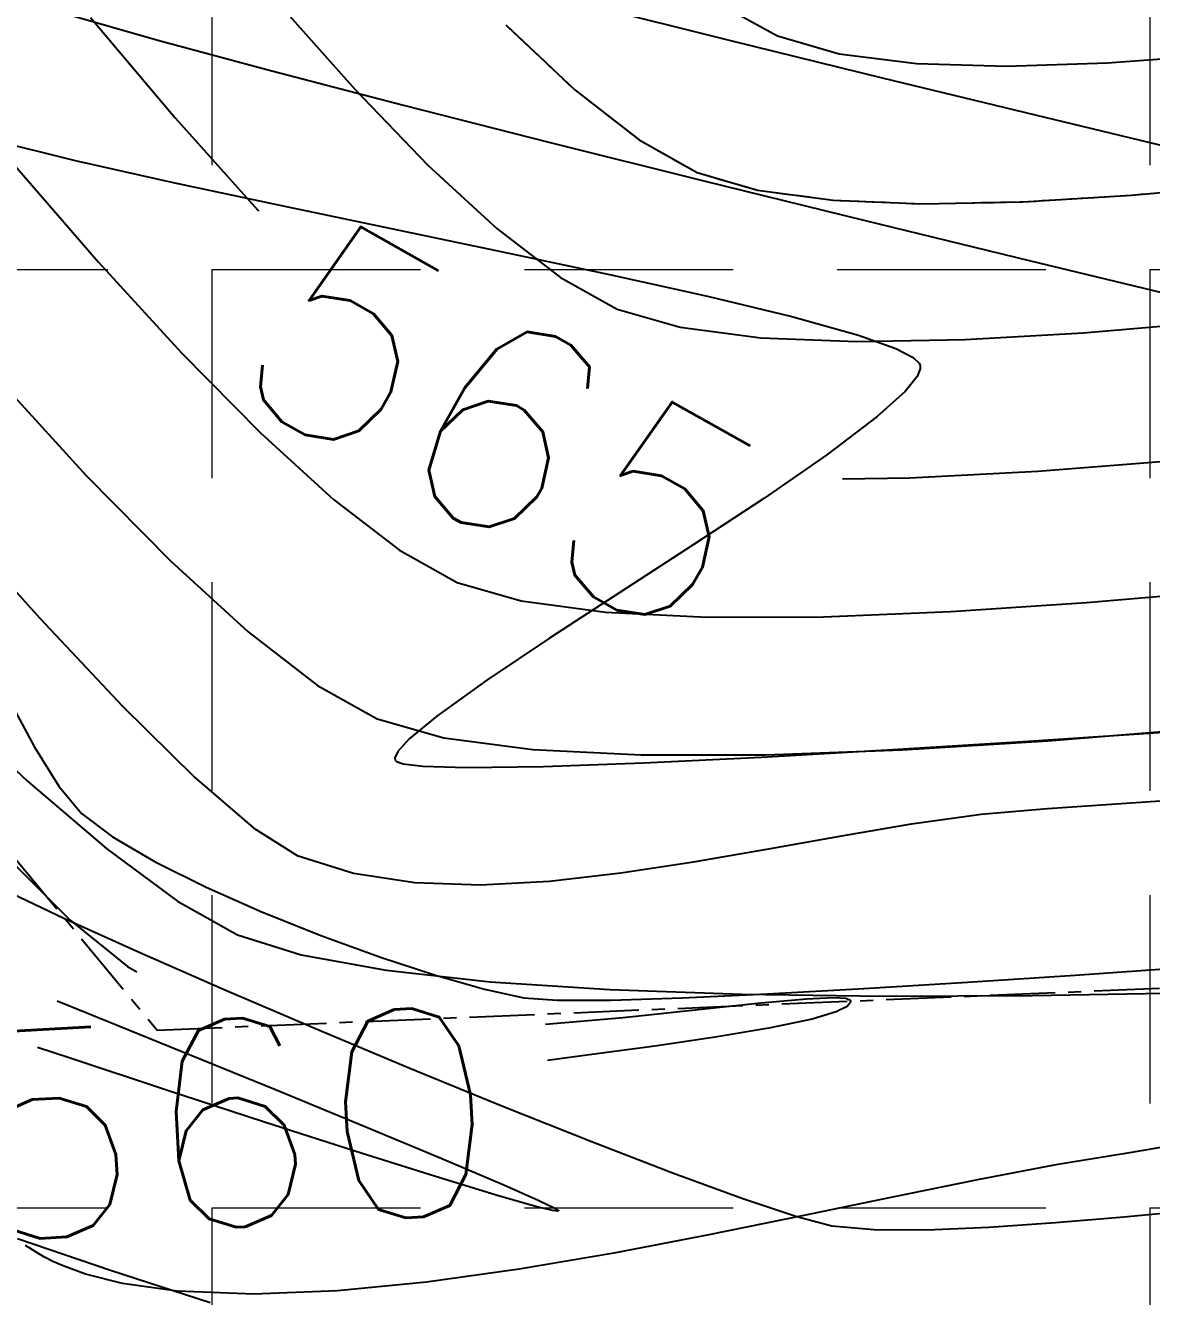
# Model space of a CAD drawing. Header units: inches. Extents: x 2547543 to 2548696, y 7125653 to 7126375.
# Drawn here: x 2547882 to 2547903.62, y 7125832.67 to 7125857.06 of the extents above; entities that cross this region are included whole.
import ezdxf

# ---------------------------------------------------------------- set-up
doc = ezdxf.new("R2010")
doc.units = ezdxf.units.IN
doc.header["$MEASUREMENT"] = 0
for name, pattern in [('CENTER', [2, 1.25, -0.25, 0.25, -0.25]), ('DASHED2', [0.375, 0.25, -0.125]), ('HIDDEN', [0.375, 0.25, -0.125])]:
    doc.linetypes.add(name, pattern=pattern)
for name, color, linetype in [('CONT-MJR', 6, 'Continuous'), ('CONT-MNR', 14, 'Continuous'), ('GRID', 254, 'HIDDEN'), ('V-100YR-LINE', 2, 'DASHED2'), ('V-CREEK-CNTR-E', 2, 'CENTER'), ('V-TOPO-MAJR-E', 6, 'Continuous'), ('V-TOPO-MINR-E', 14, 'Continuous')]:
    doc.layers.add(name, color=color, linetype=linetype)
doc.styles.add('L80', font='simplex', dxfattribs={"height": 3.2})

msp = doc.modelspace()

# ---------------------------------------------------------------- linework, layer by layer
at = {"layer": 'CONT-MJR', "color": 35}
for points, elevation in [([(2547883.252059963, 7125857.210631208), (2547884.87937397, 7125855.288555545)], 565), ([(2547886.465744151, 7125853.516376728), (2547886.480335233, 7125853.501283431)], 565), ([(2547901.432725379, 7125848.511056056), (2547904.035811316, 7125848.71641409)], 565), ([(2547897.686070208, 7125848.363275857), (2547898.975182134, 7125848.38257358)], 565), ([(2547881.760392543, 7125840.99373031), (2547882.85838822, 7125839.903225918)], 560), ([(2547896.052640493, 7125838.300354252), (2547896.991940298, 7125838.389062216)], 560), ([(2547896.991940298, 7125838.389062216), (2547897.514887723, 7125838.413792092)], 560), ([(2547897.514887723, 7125838.413792092), (2547897.751171916, 7125838.396496168)], 560), ([(2547897.751171916, 7125838.396496168), (2547897.826358651, 7125838.364728712)], 560), ([(2547897.832111289, 7125838.307796475), (2547897.771349082, 7125838.238753511)], 560), ([(2547897.826358651, 7125838.364728712), (2547897.83763412, 7125838.342140214)], 560), ([(2547897.83763412, 7125838.342140214), (2547897.832111289, 7125838.307796475)], 560), ([(2547897.771349082, 7125838.238753511), (2547897.565141169, 7125838.134512137)], 560), ([(2547897.101244946, 7125837.99485304), (2547896.273061804, 7125837.82047216)], 560), ([(2547895.240739149, 7125837.647952951), (2547894.081166619, 7125837.479060316)], 560), ([(2547892.871233856, 7125837.315559157), (2547892.023805441, 7125837.203601548)], 560)]:
    msp.add_lwpolyline(points, dxfattribs=dict(at, elevation=elevation))
at = {"layer": 'CONT-MJR', "color": 35, "extrusion": (0.7450874202865435, 0.6669668178633356, 0), "elevation": 6651105.998322356}
msp.add_lwpolyline([(3610030.46400691, 565), (3610028.085522495, 565)], dxfattribs=at)
at = {"layer": 'CONT-MJR', "color": 35, "extrusion": (0.05220955743711509, -0.9986361510140821, 0), "elevation": -6983105.123594465}
msp.add_lwpolyline([(2916461.41616676, 565), (2916463.8770663, 565)], dxfattribs=at)
at = {"layer": 'CONT-MJR', "color": 35, "extrusion": (-0.6311785016537491, -0.7756376080684383, 0), "elevation": -7135238.302963531}
msp.add_lwpolyline([(-2521443.187223818, 560), (-2521441.765769961, 560)], dxfattribs=at)
at = {"layer": 'CONT-MJR', "color": 35, "extrusion": (-0.5002992235646173, -0.8658525780412282, 0), "elevation": -7444630.44146364}
msp.add_lwpolyline([(-1358959.825852083, 560), (-1358959.620123731, 560)], dxfattribs=at)
at = {"layer": 'CONT-MJR', "color": 35, "extrusion": (0.1068439466304916, -0.9942758023146399, 0), "elevation": -6812821.323380754}
msp.add_lwpolyline([(3294662.878377406, 560.0000000000009), (3294664.079013992, 560.0000000000009)], dxfattribs=at)
at = {"layer": 'CONT-MJR', "color": 35, "extrusion": (0.08513251962348146, -0.9963696372845561, 0), "elevation": -6883060.062405513}
msp.add_lwpolyline([(3145282.747483027, 560.0000000000009), (3145284.246517323, 560.0000000000009)], dxfattribs=at)
at = {"layer": 'CONT-MJR', "color": 35, "extrusion": (0.1019027094801731, -0.9947943696064024, 0), "elevation": -6829106.302714971}
msp.add_lwpolyline([(3260772.28893562, 560.0000000000009), (3260773.677011063, 560.0000000000009)], dxfattribs=at)
at = {"layer": 'CONT-MJR', "color": 35, "extrusion": (0.2882761018821733, -0.957547329944384, 0), "elevation": -6088829.301243989}
msp.add_lwpolyline([(4493941.350533222, 560), (4493940.866070252, 560)], dxfattribs=at)
at = {"layer": 'CONT-MJR', "color": 35, "extrusion": (0.1648316465300969, -0.9863217164303832, 0), "elevation": -6608394.652215967}
msp.add_lwpolyline([(3687609.006187759, 560.0000000000009), (3687607.959548879, 560.0000000000009)], dxfattribs=at)
at = {"layer": 'CONT-MJR', "color": 35, "extrusion": (0.1339152665269221, -0.9909927857411595, 0), "elevation": -6720451.619150952}
msp.add_lwpolyline([(3479203.078504611, 560.0000000000009), (3479201.857574672, 560.0000000000009)], dxfattribs=at)
at = {"layer": 'CONT-MNR', "color": 35}
for points, elevation in [([(2547886.861748477, 7125857.479243327), (2547888.324563259, 7125855.83692737)], 566), ([(2547891.221162318, 7125857.070605692), (2547892.546679438, 7125855.824390926)], 567), ([(2547897.618645959, 7125856.515255145), (2547899.101354776, 7125856.32937037)], 568), ([(2547899.101354776, 7125856.32937037), (2547900.834400422, 7125856.278547951)], 568), ([(2547900.834400422, 7125856.278547951), (2547902.769939126, 7125856.341830783)], 568), ([(2547881.764809633, 7125854.417085944), (2547883.408307608, 7125852.518333512)], 564), ([(2547894.898019619, 7125854.236665749), (2547896.05145399, 7125853.90043815)], 567), ([(2547896.05145399, 7125853.90043815), (2547897.507091989, 7125853.706663601)], 567), ([(2547897.507091989, 7125853.706663601), (2547899.219233747, 7125853.637695211)], 567), ([(2547899.219233747, 7125853.637695211), (2547901.142179395, 7125853.675886087)], 567), ([(2547891.053480649, 7125853.161186192), (2547892.272125164, 7125852.223422809)], 566), ([(2547894.568707756, 7125851.269076874), (2547896.118933788, 7125851.067966637)], 566), ([(2547902.302136135, 7125851.161657697), (2547904.69800687, 7125851.365599209)], 566), ([(2547896.118933788, 7125851.067966637), (2547897.959788155, 7125850.994952581)], 566), ([(2547897.959788155, 7125850.994952581), (2547900.038459417, 7125851.032145878)], 566), ([(2547885.000402308, 7125850.777279404), (2547886.512842576, 7125849.243180552)], 564), ([(2547887.917377259, 7125847.965293889), (2547889.185755203, 7125846.99287635)], 564), ([(2547880.518490886, 7125847.640281905), (2547882.277739896, 7125845.68671212)], 562), ([(2547890.289725253, 7125846.375184868), (2547891.517259847, 7125846.023605072)], 564), ([(2547902.366062729, 7125845.987116658), (2547905.071014131, 7125846.219455793)], 564), ([(2547899.761977762, 7125845.814724024), (2547902.366062729, 7125845.987116658)], 564), ([(2547882.277739896, 7125845.68671212), (2547883.872395223, 7125843.997134778)], 562), ([(2547895.088998656, 7125845.709575577), (2547897.316907112, 7125845.717227221)], 564), ([(2547887.609575851, 7125844.399870615), (2547888.753627131, 7125843.754691241)], 563), ([(2547883.872395223, 7125843.997134778), (2547885.257329858, 7125842.633733898)], 562), ([(2547890.031083338, 7125843.393169473), (2547891.742692601, 7125843.168466504)], 563), ([(2547901.626067287, 7125843.338691113), (2547904.529997135, 7125843.573718509)], 563), ([(2547891.742692601, 7125843.168466504), (2547893.823225273, 7125843.065624759)], 563), ([(2547893.823225273, 7125843.065624759), (2547896.20745171, 7125843.069686661)], 563), ([(2547902.750147556, 7125842.111507835), (2547904.15957869, 7125842.212708453)], 562), ([(2547900.343050397, 7125841.926867339), (2547901.619392903, 7125842.040246945)], 562), ([(2547883.564892764, 7125841.260719126), (2547884.920048301, 7125840.26253073)], 561), ([(2547888.29984025, 7125840.793925124), (2547889.479514706, 7125840.61650658)], 562), ([(2547892.061655407, 7125840.645796903), (2547893.429472723, 7125840.800288552)], 562), ([(2547889.479514706, 7125840.61650658), (2547890.739227913, 7125840.575833376)], 562), ([(2547890.739227913, 7125840.575833376), (2547892.061655407, 7125840.645796903)], 562), ([(2547890.92198059, 7125838.71395057), (2547893.21759274, 7125838.563010595)], 561), ([(2547901.321985069, 7125838.452496286), (2547904.233213841, 7125838.504234305)], 561), ([(2547895.755348329, 7125838.474226706), (2547898.476421169, 7125838.439941178)], 561), ([(2547898.476421169, 7125838.439941178), (2547901.321985069, 7125838.452496286)], 561), ([(2547904.355858521, 7125835.632189142), (2547903.115867756, 7125835.418607617)], 561), ([(2547891.480364549, 7125833.201351522), (2547889.69977973, 7125832.952495603)], 561), ([(2547883.865082576, 7125832.927334032), (2547883.15821654, 7125833.107305993)], 561), ([(2547884.91728429, 7125832.777361863), (2547883.865082576, 7125832.927334032)], 561), ([(2547886.38474805, 7125832.719155702), (2547884.91728429, 7125832.777361863)], 561)]:
    msp.add_lwpolyline(points, dxfattribs=dict(at, elevation=elevation))
at = {"layer": 'CONT-MNR', "color": 35, "extrusion": (0.485062140634742, 0.8744796851401649, 0), "elevation": 7467305.159251397}
msp.add_lwpolyline([(1228400.934378115, 568.0000000000009), (1228399.709513451, 568.0000000000009)], dxfattribs=at)
at = {"layer": 'CONT-MNR', "color": 35, "extrusion": (0.2773204410760406, 0.9607774835836809, 0), "elevation": 7552946.582524709}
msp.add_lwpolyline([(-471815.7577313096, 568.0000000000005), (-471816.9906163826, 568.0000000000005)], dxfattribs=at)
at = {"layer": 'CONT-MNR', "color": 35, "extrusion": (0.07463190879609899, -0.9972111502532705, 0), "elevation": -6915828.552029211}
msp.add_lwpolyline([(3072613.312542108, 568), (3072615.408575622, 568)], dxfattribs=at)
at = {"layer": 'CONT-MNR', "color": 35, "extrusion": (0.7193914956290829, 0.6946048344321765, 0), "elevation": 6782583.106299935}
msp.add_lwpolyline([(3356504.540329474, 566), (3356502.517375314, 566)], dxfattribs=at)
at = {"layer": 'CONT-MNR', "color": 35, "extrusion": (-0.6149732140180295, -0.7885479985646625, 0), "elevation": -7185965.016787847}
msp.add_lwpolyline([(-2373074.890712892, 567), (-2373073.326773647, 567)], dxfattribs=at)
at = {"layer": 'CONT-MNR', "color": 35, "extrusion": (-0.48848988188252, -0.872569559002835, 0), "elevation": -7462424.366588598}
msp.add_lwpolyline([(-1257693.448217044, 567.0000000000009), (-1257692.166830355, 567.0000000000009)], dxfattribs=at)
at = {"layer": 'CONT-MNR', "color": 35, "extrusion": (-0.677833001329676, -0.7352159018331985, 0), "elevation": -6966085.198074274}
msp.add_lwpolyline([(-2956890.217133976, 566), (-2956888.416623883, 566)], dxfattribs=at)
at = {"layer": 'CONT-MNR', "color": 35, "extrusion": (0.0900395393673123, -0.9959381915312427, 0), "elevation": -6867497.917060482}
msp.add_lwpolyline([(3179162.729384941, 567.0000000000009), (3179164.945841588, 567.0000000000009)], dxfattribs=at)
at = {"layer": 'CONT-MNR', "color": 35, "extrusion": (0.06104504466361042, -0.9981350121712081, 0), "elevation": -6957027.306488003}
msp.add_lwpolyline([(2978147.393471085, 567), (2978149.485422217, 567)], dxfattribs=at)
at = {"layer": 'CONT-MNR', "color": 35, "extrusion": (0.7379710143924763, 0.6748324102446027, 0), "elevation": 6689020.333377103}
msp.add_lwpolyline([(3539278.309915307, 564.0000000000009), (3539275.950670738, 564.0000000000009)], dxfattribs=at)
at = {"layer": 'CONT-MNR', "color": 35, "extrusion": (-0.4867501404936037, -0.8735412415733198, 0), "elevation": -7464912.719936252}
msp.add_lwpolyline([(-1242820.592100428, 566), (-1242819.34453903, 566)], dxfattribs=at)
at = {"layer": 'CONT-MNR', "color": 35, "extrusion": (-0.2764134912128891, -0.9610388035222627, 0), "elevation": -7552492.010690108}
msp.add_lwpolyline([(478942.8649522059, 566), (478944.1206624382, 566)], dxfattribs=at)
at = {"layer": 'CONT-MNR', "color": 35, "extrusion": (0.0571196269654479, -0.9983673413204821, 0), "elevation": -6968681.849867246}
msp.add_lwpolyline([(2950766.140114608, 566.0000000000005), (2950768.407493181, 566.0000000000005)], dxfattribs=at)
at = {"layer": 'CONT-MNR', "color": 35, "extrusion": (0.7369662727066163, 0.675929517696126, 0), "elevation": 6694275.2553077}
msp.add_lwpolyline([(3529323.034506336, 563.0000000000009), (3529320.511111795, 563.0000000000009)], dxfattribs=at)
at = {"layer": 'CONT-MNR', "color": 35, "extrusion": (0.6729717286856903, 0.7396682042576885, 0), "elevation": 6985419.704556992}
msp.add_lwpolyline([(2910904.441930183, 564), (2910902.543058939, 564)], dxfattribs=at)
at = {"layer": 'CONT-MNR', "color": 35, "extrusion": (0.7120851011804706, 0.7020931623914302, 0), "elevation": 6817319.10345818}
msp.add_lwpolyline([(3285359.144082048, 563.0000000000009), (3285356.845239072, 563.0000000000009)], dxfattribs=at)
at = {"layer": 'CONT-MNR', "color": 35, "extrusion": (-0.4882833422885175, -0.8726851537888991, 0), "elevation": -7462712.726255782}
msp.add_lwpolyline([(-1255927.320410393, 564), (-1255926.055383661, 564)], dxfattribs=at)
at = {"layer": 'CONT-MNR', "color": 35, "extrusion": (-0.6742759319958134, -0.7384794970283044, 0), "elevation": -6980269.142371763}
msp.add_lwpolyline([(-2923226.309916436, 563.0000000000009), (-2923224.292447609, 563.0000000000009)], dxfattribs=at)
at = {"layer": 'CONT-MNR', "color": 35, "extrusion": (-0.1327659077159584, -0.9911474228127508, 0), "elevation": -7401037.051707453}
msp.add_lwpolyline([(1579266.695370487, 564.0000000000009), (1579268.328972503, 564.0000000000009)], dxfattribs=at)
at = {"layer": 'CONT-MNR', "color": 35, "extrusion": (-0.04968909347699428, -0.9987647340537383, 0), "elevation": -7243645.992279055}
msp.add_lwpolyline([(2190668.992381487, 564.0000000000009), (2190670.94739483, 564.0000000000009)], dxfattribs=at)
at = {"layer": 'CONT-MNR', "color": 35, "extrusion": (0.0398431779912481, -0.9992059453223634, 0), "elevation": -7018671.07980239}
msp.add_lwpolyline([(2829790.486374142, 564.0000000000009), (2829792.933387855, 564.0000000000009)], dxfattribs=at)
at = {"layer": 'CONT-MNR', "color": 35, "extrusion": (-0.6112713511367039, -0.7914210859457237, 0), "elevation": -7196994.214875758}
msp.add_lwpolyline([(-2339374.240036879, 563.0000000000009), (-2339372.555460652, 563.0000000000009)], dxfattribs=at)
at = {"layer": 'CONT-MNR', "color": 35, "extrusion": (0.6851447365568927, 0.7284069535420337, 0), "elevation": 6936181.243749153}
msp.add_lwpolyline([(3026340.792126639, 561.0000000000009), (3026338.525924092, 561.0000000000009)], dxfattribs=at)
at = {"layer": 'CONT-MNR', "color": 35, "extrusion": (-0.2723068160521447, -0.9622104748606428, 0), "elevation": -7550368.97713948}
msp.add_lwpolyline([(511189.4229946213, 563.0000000000009), (511190.7506212068, 563.0000000000009)], dxfattribs=at)
at = {"layer": 'CONT-MNR', "color": 35, "extrusion": (0.03658217072723827, -0.9993306483766438, 0), "elevation": -7027865.801003902}
msp.add_lwpolyline([(2806869.576739893, 563), (2806872.201187125, 563)], dxfattribs=at)
at = {"layer": 'CONT-MNR', "color": 35, "extrusion": (0.06175640160776022, -0.9980912517703285, 0), "elevation": -6954892.661756997}
msp.add_lwpolyline([(2983101.9650954, 563.0000000000009), (2983104.766367346, 563.0000000000009)], dxfattribs=at)
at = {"layer": 'CONT-MNR', "color": 35, "extrusion": (-0.6500661051293859, -0.7598776605230018, 0), "elevation": -7071060.331806542}
msp.add_lwpolyline([(-2696190.071857297, 561), (-2696188.071550236, 561)], dxfattribs=at)
at = {"layer": 'CONT-MNR', "color": 35, "extrusion": (0.6532576207483233, 0.7571357083999142, 0), "elevation": 7059655.371581458}
msp.add_lwpolyline([(2725916.095509832, 562), (2725914.602928095, 562)], dxfattribs=at)
at = {"layer": 'CONT-MNR', "color": 35, "extrusion": (0.1376414792084772, -0.9904821165479477, 0), "elevation": -6707322.22181643}
msp.add_lwpolyline([(3504459.800230632, 562.0000000000005), (3504461.147957607, 562.0000000000005)], dxfattribs=at)
at = {"layer": 'CONT-MNR', "color": 35, "extrusion": (0.06289587220430967, -0.9980200946171671, 0), "elevation": -6951481.052591753}
msp.add_lwpolyline([(2991043.065573208, 562), (2991044.198571089, 562)], dxfattribs=at)
at = {"layer": 'CONT-MNR', "color": 35, "extrusion": (0.1659067266238844, -0.9861414493169567, 0), "elevation": -6604374.318221604}
msp.add_lwpolyline([(3694812.502889597, 562.0000000000009), (3694813.898360771, 562.0000000000009)], dxfattribs=at)
at = {"layer": 'CONT-MNR', "color": 35, "extrusion": (0.5341491306586013, 0.8453902685840787, 0), "elevation": 7385068.492586084}
msp.add_lwpolyline([(1652303.769821983, 562.0000000000009), (1652302.787894168, 562.0000000000009)], dxfattribs=at)
at = {"layer": 'CONT-MNR', "color": 35, "extrusion": (0.1767560994703342, -0.984254683148642, 0), "elevation": -6563286.430155692}
msp.add_lwpolyline([(3767314.704785489, 562.0000000000009), (3767316.127222206, 562.0000000000009)], dxfattribs=at)
at = {"layer": 'CONT-MNR', "color": 35, "extrusion": (0.1717435211514618, -0.985141696885528, 0), "elevation": -6582378.678649933}
msp.add_lwpolyline([(3733854.458508892, 562.0000000000009), (3733855.886347721, 562.0000000000009)], dxfattribs=at)
at = {"layer": 'CONT-MNR', "color": 35, "extrusion": (-0.2999208747058319, -0.9539640815647561, 0), "elevation": -7561961.055894295}
msp.add_lwpolyline([(293404.3834172972, 562), (293405.5179581689, 562)], dxfattribs=at)
at = {"layer": 'CONT-MNR', "color": 35, "extrusion": (0.1507840840545593, -0.9885667200527377, 0), "elevation": -6660187.290527554}
msp.add_lwpolyline([(3593226.028807888, 562.0000000000005), (3593227.44083466, 562.0000000000005)], dxfattribs=at)
at = {"layer": 'CONT-MNR', "color": 35, "extrusion": (0.487892953954092, 0.8729034685931488, 0), "elevation": 7463265.781781242}
msp.add_lwpolyline([(1252589.670804781, 561.0000000000009), (1252588.346238671, 561.0000000000009)], dxfattribs=at)
at = {"layer": 'CONT-MNR', "color": 35, "extrusion": (-0.3006204947171688, -0.9537438430501163, 0), "elevation": -7562172.433323984}
msp.add_lwpolyline([(287857.2273098654, 561.0000000000009), (287858.5025209328, 561.0000000000009)], dxfattribs=at)
at = {"layer": 'CONT-MNR', "color": 35, "extrusion": (-0.1794565211402178, -0.9837659055996251, 0), "elevation": -7467392.67590827}
msp.add_lwpolyline([(1227746.330717499, 561.0000000000005), (1227747.992542431, 561.0000000000005)], dxfattribs=at)
at = {"layer": 'CONT-MNR', "color": 35, "extrusion": (-0.1100017247642803, -0.9939313962990018, 0), "elevation": -7362867.21868749}
msp.add_lwpolyline([(1748572.225953949, 561), (1748574.232775074, 561)], dxfattribs=at)
at = {"layer": 'CONT-MNR', "color": 35, "extrusion": (-0.0349638102007053, -0.999388579070348, 0), "elevation": -7210565.731043426}
msp.add_lwpolyline([(2297188.915315017, 561), (2297191.454623193, 561)], dxfattribs=at)
at = {"layer": 'CONT-MNR', "color": 35, "extrusion": (0.1608769701936994, -0.9869744679885573, 0), "elevation": -6623118.68762638}
msp.add_lwpolyline([(3661098.134514512, 561), (3661096.777846865, 561)], dxfattribs=at)
at = {"layer": 'CONT-MNR', "color": 35, "extrusion": (0.1874036602875314, -0.9822829877946759, 0), "elevation": -6522100.572094481}
msp.add_lwpolyline([(3838168.169144147, 561.0000000000005), (3838166.639488162, 561.0000000000005)], dxfattribs=at)
at = {"layer": 'CONT-MNR', "color": 35, "extrusion": (0.2002690255378482, -0.9797409440306762, 0), "elevation": -6471206.720238385}
msp.add_lwpolyline([(3923366.234362597, 561), (3923364.567981054, 561)], dxfattribs=at)
at = {"layer": 'CONT-MNR', "color": 35, "extrusion": (0.2035154833624387, -0.9790717277256825, 0), "elevation": -6458166.350069194}
msp.add_lwpolyline([(3944793.194095421, 561), (3944791.427934887, 561)], dxfattribs=at)
at = {"layer": 'CONT-MNR', "color": 35, "extrusion": (0.1989313106736823, -0.9800134354352755, 0), "elevation": -6476556.802531974}
msp.add_lwpolyline([(3914524.747482308, 561), (3914522.918648284, 561)], dxfattribs=at)
at = {"layer": 'CONT-MNR', "color": 35, "extrusion": (0.5244831150558172, 0.8514208489468335, 0), "elevation": 7403404.430957407}
msp.add_lwpolyline([(1568059.158033586, 561.0000000000009), (1568059.57461271, 561.0000000000009)], dxfattribs=at)
at = {"layer": 'CONT-MNR', "color": 35, "extrusion": (0.1870157994878301, -0.9823569059878022, 0), "elevation": -6523615.457142663}
msp.add_lwpolyline([(3835585.88280528, 561), (3835584.028210046, 561)], dxfattribs=at)
at = {"layer": 'CONT-MNR', "color": 35, "extrusion": (-0.453464592954183, -0.8912742916391659, 0), "elevation": -7506446.58590905}
msp.add_lwpolyline([(-960450.9225981766, 561.0000000000005), (-960451.1150012603, 561.0000000000005)], dxfattribs=at)
at = {"layer": 'CONT-MNR', "color": 35, "extrusion": (0.1673129651591402, -0.9859038349097017, 0), "elevation": -6599091.001655838}
msp.add_lwpolyline([(3704222.10754102, 561), (3704220.263572737, 561)], dxfattribs=at)
at = {"layer": 'CONT-MNR', "color": 35, "extrusion": (-0.4033160760265575, -0.9150607317651327, 0), "elevation": -7548172.264061197}
msp.add_lwpolyline([(-542495.6741189486, 561), (-542495.8929637284, 561)], dxfattribs=at)
at = {"layer": 'CONT-MNR', "color": 35, "extrusion": (0.3398613470151632, 0.9404755524760008, 0), "elevation": 7567598.830634104}
msp.add_lwpolyline([(25573.41758626187, 561), (25573.87271939777, 561)], dxfattribs=at)
at = {"layer": 'CONT-MNR', "color": 35, "extrusion": (0.09770348562979096, -0.9952155690581761, 0), "elevation": -6842802.192162695}
msp.add_lwpolyline([(3231918.214938195, 561), (3231916.497016232, 561)], dxfattribs=at)
at = {"layer": 'CONT-MNR', "color": 35, "extrusion": (0.04076329636240072, -0.9991688314142266, 0), "elevation": -7016049.703052855}
msp.add_lwpolyline([(2836242.699249169, 561.0000000000009), (2836241.092584763, 561.0000000000009)], dxfattribs=at)
at = {"layer": 'GRID', "color": 252, "linetype": 'HIDDEN', "lineweight": 0, "ltscale": 16}
for p, q in [((2547885.583313597, 7126356.376313465), (2547885.583313597, 7125726.296813901)), ((2547903.583313597, 7126356.376313465), (2547903.583313597, 7125726.296813901)), ((2547561.583313602, 7125852.376313472), (2548677.583313586, 7125852.376313472)), ((2547561.583313602, 7125834.376313472), (2548677.583313586, 7125834.376313472))]:
    msp.add_line(p, q, dxfattribs=at)
at = {"layer": 'V-100YR-LINE', "color": 5}
for p, q in [((2547891.221162318, 7125857.070605692, 567), (2547892.546679438, 7125855.824390926, 567)), ((2547892.546679438, 7125855.824390926, 567), (2547893.7799206, 7125854.862610182, 567)), ((2547893.7799206, 7125854.862610182, 567), (2547894.898019619, 7125854.236665749, 567)), ((2547894.898019619, 7125854.236665749, 567), (2547896.05145399, 7125853.90043815, 567)), ((2547896.05145399, 7125853.90043815, 567), (2547897.507091989, 7125853.706663601, 567)), ((2547903.230229065, 7125853.803589338, 567), (2547905.437682889, 7125854.003158073, 567)), ((2547897.507091989, 7125853.706663601, 567), (2547899.219233747, 7125853.637695211, 567)), ((2547899.219233747, 7125853.637695211, 567), (2547901.142179395, 7125853.675886087, 567)), ((2547901.142179395, 7125853.675886087, 567), (2547903.230229065, 7125853.803589338, 567))]:
    msp.add_line(p, q, dxfattribs=at)
at = {"layer": 'V-CREEK-CNTR-E', "color": 5}
for p, q in [((2547861.4094, 7125865.7342), (2547884.5327, 7125837.7856)), ((2547884.5327, 7125837.7856), (2547924.7817, 7125839.4692))]:
    msp.add_line(p, q, dxfattribs=at)
at = {"layer": 'V-TOPO-MAJR-E', "color": 35}
for points, elevation in [([(2547892.788929685, 7125857.452050687), (2547895.562581414, 7125856.763058741)], 565), ([(2547901.381703713, 7125855.344979399), (2547904.296056567, 7125854.644193733)], 565), ([(2547882.612816474, 7125838.346510088), (2547883.180240925, 7125838.116234679)], 560), ([(2547884.992759975, 7125837.380224121), (2547886.80014907, 7125836.643812263)], 560), ([(2547886.80014907, 7125836.643812263), (2547888.501682191, 7125835.945836945)], 560), ([(2547888.501682191, 7125835.945836945), (2547889.996633315, 7125835.325135997)], 560), ([(2547889.996633315, 7125835.325135997), (2547891.184276423, 7125834.820547253)], 560), ([(2547891.845441252, 7125834.526576071), (2547892.138916963, 7125834.383138755)], 560), ([(2547892.138916963, 7125834.383138755), (2547892.226100358, 7125834.328860641)], 560), ([(2547892.234734506, 7125834.315057722), (2547892.219138245, 7125834.310033181)], 560), ([(2547892.226100358, 7125834.328860641), (2547892.234734506, 7125834.315057722)], 560)]:
    msp.add_lwpolyline(points, dxfattribs=dict(at, elevation=elevation))
at = {"layer": 'V-TOPO-MAJR-E', "color": 35, "extrusion": (-0.2379548852430203, -0.9712762081864155, 0), "elevation": -7527459.33310848}
msp.add_lwpolyline([(779077.9125672278, 565), (779080.8840298643, 565)], dxfattribs=at)
at = {"layer": 'V-TOPO-MAJR-E', "color": 35, "extrusion": (0.2355913378068073, 0.9718522117844869, 0), "elevation": 7525541.772989933}
msp.add_lwpolyline([(-797390.7815157766, 565.0000000000009), (-797393.7994760198, 565.0000000000009)], dxfattribs=at)
at = {"layer": 'V-TOPO-MAJR-E', "color": 35, "extrusion": (-0.3762343089055885, -0.9265245516457372, 0), "elevation": -7560865.033234559}
msp.add_lwpolyline([(-320308.4578162171, 560), (-320306.5015603923, 560)], dxfattribs=at)
at = {"layer": 'V-TOPO-MAJR-E', "color": 35, "extrusion": (-0.3179790091064859, -0.9480977532763474, 0), "elevation": -7566163.549714941}
msp.add_lwpolyline([(149775.3293513716, 560.0000000000009), (149774.6935488363, 560.0000000000009)], dxfattribs=at)
at = {"layer": 'V-TOPO-MAJR-E', "color": 35, "extrusion": (0.313946248709515, 0.9494407579839953, 0), "elevation": 7565458.58167031}
msp.add_lwpolyline([(-181935.9096875517, 560.0000000000009), (-181933.9422655557, 560.0000000000009)], dxfattribs=at)
at = {"layer": 'V-TOPO-MAJR-E', "color": 35, "extrusion": (0.3101432274977249, 0.9506898434491106, 0), "elevation": 7564669.701041184}
msp.add_lwpolyline([(-212220.1017783219, 560.0000000000005), (-212218.1433155243, 560.0000000000005)], dxfattribs=at)
at = {"layer": 'V-TOPO-MAJR-E', "color": 35, "extrusion": (-0.3059109631484871, -0.9520601255307173, 0), "elevation": -7563650.776962874}
msp.add_lwpolyline([(245871.6894538556, 560.0000000000009), (245869.8468666007, 560.0000000000009)], dxfattribs=at)
at = {"layer": 'V-TOPO-MAJR-E', "color": 35, "extrusion": (-0.3003163414466086, -0.953839658988933, 0), "elevation": -7562076.968266258}
msp.add_lwpolyline([(290273.7155127567, 560.0000000000005), (290272.0957016023, 560.0000000000005)], dxfattribs=at)
at = {"layer": 'V-TOPO-MAJR-E', "color": 35, "extrusion": (-0.291251835689572, -0.9566464175480168, 0), "elevation": -7558982.104175937}
msp.add_lwpolyline([(362018.489565674, 560), (362017.1993821049, 560)], dxfattribs=at)
at = {"layer": 'V-TOPO-MAJR-E', "color": 35, "extrusion": (-0.274397415903721, -0.9616163778479235, 0), "elevation": -7551453.992993895}
msp.add_lwpolyline([(494783.9380160363, 560), (494783.2148891452, 560)], dxfattribs=at)
at = {"layer": 'V-TOPO-MAJR-E', "color": 35, "extrusion": (0.4062771189363882, 0.9137499125191466, 0), "elevation": 7546380.833612192}
msp.add_lwpolyline([(566928.2941676476, 560.0000000000009), (566927.5705945785, 560.0000000000009)], dxfattribs=at)
at = {"layer": 'V-TOPO-MAJR-E', "color": 35, "extrusion": (-0.2387782501512765, -0.9710741203711972, 0), "elevation": -7528094.519679774}
msp.add_lwpolyline([(772697.8458289555, 560), (772697.5193369368, 560)], dxfattribs=at)
at = {"layer": 'V-TOPO-MAJR-E', "color": 35, "extrusion": (-0.1382732389609023, -0.9903941192208591, 0), "elevation": -7409689.704862617}
msp.add_lwpolyline([(1538105.279896088, 560), (1538105.177104058, 560)], dxfattribs=at)
at = {"layer": 'V-TOPO-MINR-E', "color": 35, "extrusion": (0.2738766752457875, 0.9617648188389476, 0), "elevation": 7551204.501456507}
msp.add_lwpolyline([(-498857.89978108, 564.0000000000009), (-498859.7554137635, 564.0000000000009)], dxfattribs=at)
at = {"layer": 'V-TOPO-MINR-E', "color": 35}
for points, elevation in [([(2547884.545251491, 7125856.778132511), (2547886.735365941, 7125856.187622732)], 564), ([(2547886.735365941, 7125856.187622732), (2547889.25952412, 7125855.53052635)], 564), ([(2547889.25952412, 7125855.53052635), (2547892.046337541, 7125854.822552029)], 564), ([(2547881.335622489, 7125854.872117274), (2547882.957939682, 7125854.47139899)], 563), ([(2547892.046337541, 7125854.822552029), (2547895.024417716, 7125854.079408431)], 564), ([(2547882.957939682, 7125854.47139899), (2547884.837571258, 7125854.047694412)], 563), ([(2547901.268824378, 7125852.550448063), (2547904.392373889, 7125851.796048619)], 564), ([(2547896.713879096, 7125851.475144459), (2547897.992169522, 7125851.116730658)], 563), ([(2547899.041623869, 7125850.686717439), (2547899.154033412, 7125850.581949309)], 563), ([(2547899.154033412, 7125850.581949309), (2547899.175566889, 7125850.532903843)], 563), ([(2547899.175566889, 7125850.532903843), (2547899.1764075, 7125850.471641003)], 563), ([(2547899.117159945, 7125850.322255311), (2547898.887643701, 7125850.036328994)], 563), ([(2547892.061461604, 7125845.304913284), (2547890.856577296, 7125844.499302447)], 563), ([(2547890.856577296, 7125844.499302447), (2547889.896472821, 7125843.811559347)], 563), ([(2547882.16872408, 7125843.225524845), (2547882.643855595, 7125842.46694025)], 562), ([(2547896.128530547, 7125843.023214558), (2547898.65196191, 7125843.16621623)], 563), ([(2547889.095738909, 7125843.011688574), (2547889.099837661, 7125842.96641835)], 563), ([(2547889.099837661, 7125842.96641835), (2547889.123499857, 7125842.940155254)], 563), ([(2547889.250112896, 7125842.89617993), (2547889.628083204, 7125842.85062789)], 563), ([(2547893.864653858, 7125842.91335784), (2547896.128530547, 7125843.023214558)], 563), ([(2547889.628083204, 7125842.85062789), (2547890.454593266, 7125842.825286835)], 563), ([(2547890.454593266, 7125842.825286835), (2547891.945089034, 7125842.844697968)], 563), ([(2547885.470343469, 7125840.527324007), (2547886.555598931, 7125840.047204689)], 562), ([(2547882.756079821, 7125839.928774365), (2547884.189851452, 7125839.279685928)], 561), ([(2547884.189851452, 7125839.279685928), (2547885.818706585, 7125838.565067883)], 561), ([(2547888.815975348, 7125839.184155504), (2547889.876315063, 7125838.837582674)], 562), ([(2547900.080923606, 7125838.706098351), (2547902.147911875, 7125838.8430427)], 562), ([(2547902.147911875, 7125838.8430427), (2547904.230171225, 7125838.986828042)], 562), ([(2547885.818706585, 7125838.565067883), (2547887.572716686, 7125837.814463314)], 561), ([(2547898.092968163, 7125838.582729639), (2547900.080923606, 7125838.706098351)], 562), ([(2547891.570344415, 7125838.405233135), (2547892.206709553, 7125838.35970402)], 562), ([(2547892.206709553, 7125838.35970402), (2547893.240916241, 7125838.361423756)], 562), ([(2547893.240916241, 7125838.361423756), (2547894.609202736, 7125838.403657699)], 562), ([(2547894.609202736, 7125838.403657699), (2547896.247807291, 7125838.479671208)], 562), ([(2547887.572716686, 7125837.814463314), (2547889.381953222, 7125837.057415304)], 561), ([(2547889.381953222, 7125837.057415304), (2547891.176487658, 7125836.323466934)], 561), ([(2547901.770697211, 7125834.094093195), (2547903.082917, 7125834.207253315)], 561), ([(2547903.082917, 7125834.207253315), (2547904.367149032, 7125834.328468531)], 561), ([(2547898.285705886, 7125833.95905537), (2547899.310132197, 7125833.954383025)], 561), ([(2547883.637127407, 7125833.174720014), (2547881.850283777, 7125833.782645401)], 561), ([(2547885.55122416, 7125832.552148302), (2547883.637127407, 7125833.174720014)], 561)]:
    msp.add_lwpolyline(points, dxfattribs=dict(at, elevation=elevation))
at = {"layer": 'V-TOPO-MINR-E', "color": 35, "extrusion": (-0.2091107553782073, -0.9778919633503261, 0), "elevation": -7501105.528248966}
msp.add_lwpolyline([(1001463.38357485, 563), (1001465.481087633, 563)], dxfattribs=at)
at = {"layer": 'V-TOPO-MINR-E', "color": 35, "extrusion": (-0.2390278609643881, -0.971012709331237, 0), "elevation": -7528312.773593804}
msp.add_lwpolyline([(770760.7926060688, 564), (770763.9830467412, 564)], dxfattribs=at)
at = {"layer": 'V-TOPO-MINR-E', "color": 35, "extrusion": (-0.204071015826544, -0.9789560871150057, 0), "elevation": -7495847.632091812}
msp.add_lwpolyline([(1040089.19434868, 563.0000000000009), (1040091.377128046, 563.0000000000009)], dxfattribs=at)
at = {"layer": 'V-TOPO-MINR-E', "color": 35, "extrusion": (-0.2035318055981511, -0.9790683347499072, 0), "elevation": -7495273.644432696}
msp.add_lwpolyline([(1044219.704557015, 563.0000000000005), (1044221.886983162, 563.0000000000005)], dxfattribs=at)
at = {"layer": 'V-TOPO-MINR-E', "color": 35, "extrusion": (-0.2366442440404301, -0.9715963677178572, 0), "elevation": -7526398.624558967}
msp.add_lwpolyline([(789236.3897176972, 564.0000000000009), (789239.6281491327, 564.0000000000009)], dxfattribs=at)
at = {"layer": 'V-TOPO-MINR-E', "color": 35, "extrusion": (-0.2074309649199532, -0.9782496587233636, 0), "elevation": -7499374.513219026}
msp.add_lwpolyline([(1014351.154513524, 563.0000000000009), (1014353.25095019, 563.0000000000009)], dxfattribs=at)
at = {"layer": 'V-TOPO-MINR-E', "color": 35, "extrusion": (-0.2168692436365343, -0.9762006613214916, 0), "elevation": -7508821.386687498}
msp.add_lwpolyline([(941876.8444211581, 563), (941878.7693609626, 563)], dxfattribs=at)
at = {"layer": 'V-TOPO-MINR-E', "color": 35, "extrusion": (-0.2349536012366892, -0.9720065870486224, 0), "elevation": -7525012.08067558}
msp.add_lwpolyline([(802326.2547337725, 563.0000000000009), (802327.9230470569, 563.0000000000009)], dxfattribs=at)
at = {"layer": 'V-TOPO-MINR-E', "color": 35, "extrusion": (-0.3372521028405597, -0.9414143716396202, 0), "elevation": -7567662.607136894}
msp.add_lwpolyline([(-4580.486346044578, 563.0000000000009), (-4579.723897345364, 563.0000000000009)], dxfattribs=at)
at = {"layer": 'V-TOPO-MINR-E', "color": 35, "extrusion": (-0.4622053239113472, -0.8867729351688665, 0), "elevation": -7496664.030862678}
msp.add_lwpolyline([(-1034198.58716719, 563), (-1034198.213143391, 563)], dxfattribs=at)
at = {"layer": 'V-TOPO-MINR-E', "color": 35, "extrusion": (0.929559989542861, -0.3686708909597773, 0), "elevation": -258668.5104484172}
msp.add_lwpolyline([(7563241.749344436, 563.0000000000005), (7563241.588638622, 563.0000000000005)], dxfattribs=at)
at = {"layer": 'V-TOPO-MINR-E', "color": 35, "extrusion": (0.6686281839225819, -0.7435969013278566, 0), "elevation": -3595163.000277661}
msp.add_lwpolyline([(6659153.886443868, 563.0000000000009), (6659153.165807264, 563.0000000000009)], dxfattribs=at)
at = {"layer": 'V-TOPO-MINR-E', "color": 35, "extrusion": (0.6027894250436463, -0.7979003127305757, 0), "elevation": -4149871.405459989}
msp.add_lwpolyline([(6328355.647590606, 563.0000000000009), (6328354.432959089, 563.0000000000009)], dxfattribs=at)
at = {"layer": 'V-TOPO-MINR-E', "color": 35, "extrusion": (0.5677840895252723, -0.8231775189362, 0), "elevation": -4419182.958277177}
msp.add_lwpolyline([(6143315.431611827, 563.0000000000009), (6143313.960582949, 563.0000000000009)], dxfattribs=at)
at = {"layer": 'V-TOPO-MINR-E', "color": 35, "extrusion": (0.5506514142819879, -0.8347352993310194, 0), "elevation": -4545194.222102389}
msp.add_lwpolyline([(6050677.1456084, 563.0000000000009), (6050675.521893235, 563.0000000000009)], dxfattribs=at)
at = {"layer": 'V-TOPO-MINR-E', "color": 35, "extrusion": (0.543790197170634, -0.8392211993635069, 0), "elevation": -4594641.719320131}
msp.add_lwpolyline([(6013213.139325252, 563), (6013211.468111212, 563)], dxfattribs=at)
at = {"layer": 'V-TOPO-MINR-E', "color": 35, "extrusion": (0.5451025075987178, -0.838369403192644, 0), "elevation": -4585228.323729668}
msp.add_lwpolyline([(6020392.504514012, 563.0000000000009), (6020390.891435621, 563.0000000000009)], dxfattribs=at)
at = {"layer": 'V-TOPO-MINR-E', "color": 35, "extrusion": (0.8826150419300719, 0.4700964664393656, 0), "elevation": 5598632.847901409}
msp.add_lwpolyline([(5091627.076925736, 562.0000000000009), (5091626.012862674, 562.0000000000009)], dxfattribs=at)
at = {"layer": 'V-TOPO-MINR-E', "color": 35, "extrusion": (0.637527485859714, -0.7704276116374544, 0), "elevation": -3865596.98869552}
msp.add_lwpolyline([(6505886.017467187, 563.0000000000009), (6505885.334144404, 563.0000000000009)], dxfattribs=at)
at = {"layer": 'V-TOPO-MINR-E', "color": 35, "extrusion": (0.06625226417622011, -0.9978029051328346, 0), "elevation": -6941382.947149139}
msp.add_lwpolyline([(3014406.624275336, 563.0000000000005), (3014409.418684056, 563.0000000000005)], dxfattribs=at)
at = {"layer": 'V-TOPO-MINR-E', "color": 35, "extrusion": (0.7423305620147845, -0.6700338325031164, 0), "elevation": -2883179.998986171}
msp.add_lwpolyline([(6996903.39746757, 563.0000000000009), (6996903.067350084, 563.0000000000009)], dxfattribs=at)
at = {"layer": 'V-TOPO-MINR-E', "color": 35, "extrusion": (0.06217763520570137, -0.9980650989190167, 0), "elevation": -6953633.05164822}
msp.add_lwpolyline([(2986036.797028025, 563.0000000000005), (2986039.500487799, 563.0000000000005)], dxfattribs=at)
at = {"layer": 'V-TOPO-MINR-E', "color": 35, "extrusion": (0.9134540629031366, -0.4069418569842045, 0), "elevation": -572424.1414251593}
msp.add_lwpolyline([(7545973.101115628, 563), (7545972.97064665, 563)], dxfattribs=at)
at = {"layer": 'V-TOPO-MINR-E', "color": 35, "extrusion": (-0.3280946670385816, -0.9446448483217609, 0), "elevation": -7567339.65699356}
msp.add_lwpolyline([(68899.26778972102, 563.0000000000005), (68899.40182214463, 563.0000000000005)], dxfattribs=at)
at = {"layer": 'V-TOPO-MINR-E', "color": 35, "extrusion": (0.03574559814372502, -0.9993609218962624, 0), "elevation": -7030212.952982461}
msp.add_lwpolyline([(2800981.157898149, 563), (2800983.078690511, 563)], dxfattribs=at)
at = {"layer": 'V-TOPO-MINR-E', "color": 35, "extrusion": (0.7658478258098464, 0.6430218563177547, 0), "elevation": 6533362.834135259}
msp.add_lwpolyline([(3818966.73303785, 562), (3818966.050106326, 562)], dxfattribs=at)
at = {"layer": 'V-TOPO-MINR-E', "color": 35, "extrusion": (-0.6041305800328902, -0.7968853382194478, 0), "elevation": -7217733.052363982}
msp.add_lwpolyline([(-2274568.354465787, 562), (-2274567.609495828, 562)], dxfattribs=at)
at = {"layer": 'V-TOPO-MINR-E', "color": 35, "extrusion": (0.5061527821050704, 0.8624438307317742, 0), "elevation": 7435256.446568678}
msp.add_lwpolyline([(1409357.938606776, 562), (1409356.993718731, 562)], dxfattribs=at)
at = {"layer": 'V-TOPO-MINR-E', "color": 35, "extrusion": (0.4464001354293597, 0.8948334588562553, 0), "elevation": 7513816.945343249}
msp.add_lwpolyline([(901044.1020603008, 562.0000000000009), (901043.0082484139, 562.0000000000009)], dxfattribs=at)
at = {"layer": 'V-TOPO-MINR-E', "color": 35, "extrusion": (-0.4283343551457409, -0.9036203186083646, 0), "elevation": -7530399.464103699}
msp.add_lwpolyline([(-749924.7163566286, 561), (-749923.4229377345, 561)], dxfattribs=at)
at = {"layer": 'V-TOPO-MINR-E', "color": 35, "extrusion": (-0.3714231393933501, -0.9284637050112341, 0), "elevation": -7562427.874843762}
msp.add_lwpolyline([(-281081.6897879285, 562.0000000000005), (-281080.4680483751, 562.0000000000005)], dxfattribs=at)
at = {"layer": 'V-TOPO-MINR-E', "color": 35, "extrusion": (-0.3415951517351193, -0.9398471962564239, 0), "elevation": -7567546.444900028}
msp.add_lwpolyline([(-39527.15538908448, 562.0000000000009), (-39525.9572841269, 562.0000000000009)], dxfattribs=at)
at = {"layer": 'V-TOPO-MINR-E', "color": 35, "extrusion": (-0.2727405543428569, -0.9620876207584999, 0), "elevation": -7550594.230429158}
msp.add_lwpolyline([(507788.0743384699, 562.0000000000005), (507789.0485254452, 562.0000000000005)], dxfattribs=at)
at = {"layer": 'V-TOPO-MINR-E', "color": 35, "extrusion": (-0.2150568722746072, -0.976601526564168, 0), "elevation": -7507046.256613362}
msp.add_lwpolyline([(955813.5024468366, 562), (955814.2773546176, 562)], dxfattribs=at)
at = {"layer": 'V-TOPO-MINR-E', "color": 35, "extrusion": (0.05576644160757879, -0.9984438411800779, 0), "elevation": -6972662.435946215}
msp.add_lwpolyline([(2941313.972070642, 562.0000000000009), (2941315.820107352, 562.0000000000009)], dxfattribs=at)
at = {"layer": 'V-TOPO-MINR-E', "color": 35, "extrusion": (-0.370146455092111, -0.9289734128503054, 0), "elevation": -7562805.375761129}
msp.add_lwpolyline([(-270679.892904968, 561.0000000000009), (-270678.052266927, 561.0000000000009)], dxfattribs=at)
at = {"layer": 'V-TOPO-MINR-E', "color": 35, "extrusion": (-0.3594548397976364, -0.9331624821787766, 0), "elevation": -7565414.904736604}
msp.add_lwpolyline([(-183818.0589866699, 561), (-183816.3922408847, 561)], dxfattribs=at)
at = {"layer": 'V-TOPO-MINR-E', "color": 35, "extrusion": (0.3438877178879947, 0.9390107760221856, 0), "elevation": 7567425.498560571}
msp.add_lwpolyline([(57986.81404060032, 561.0000000000009), (57985.39674383774, 561.0000000000009)], dxfattribs=at)
at = {"layer": 'V-TOPO-MINR-E', "color": 35, "extrusion": (-0.3167538152535138, -0.9485077862212533, 0), "elevation": -7565965.266196104}
msp.add_lwpolyline([(159563.6964170798, 561), (159564.7891236572, 561)], dxfattribs=at)
at = {"layer": 'V-TOPO-MINR-E', "color": 35, "extrusion": (-0.2523875931119888, -0.9676262206260935, 0), "elevation": -7538201.568106854}
msp.add_lwpolyline([(666939.6148118547, 561.0000000000009), (666940.3093940318, 561.0000000000009)], dxfattribs=at)
at = {"layer": 'V-TOPO-MINR-E', "color": 35, "extrusion": (-0.09302569086099467, -0.9956637087088366, 0), "elevation": -7331954.265587776}
msp.add_lwpolyline([(1873963.421476641, 561.0000000000005), (1873964.229556947, 561.0000000000005)], dxfattribs=at)
at = {"layer": 'V-TOPO-MINR-E', "color": 35, "extrusion": (0.04243456872366178, -0.999099248011546, 0), "elevation": -7011296.336902444}
msp.add_lwpolyline([(2847985.975412883, 561), (2847987.158795746, 561)], dxfattribs=at)
at = {"layer": 'V-TOPO-MINR-E', "color": 35, "extrusion": (0.06984191273518219, -0.997558072106828, 0), "elevation": -6930482.987929869}
msp.add_lwpolyline([(3039360.57988221, 561.0000000000009), (3039361.861259327, 561.0000000000009)], dxfattribs=at)

# ---------------------------------------------------------------- texts
at = {"layer": 'CONT-MJR', "color": 35, "char_height": 4, "width": 15.04761904761904, "attachment_point": 1, "style": 'L80'}
for s, insert, rotation in [('\\Fsimplex.shx;\\W1.0000000000;\\T1.0000000000;\\o\\l565', (2547887.691654051, 7125853.615154883, 565), 330.6481085882428), ('\\Fsimplex.shx;\\W1.0000000000;\\T1.0000000000;\\o\\l560', (2547880.691860483, 7125837.707477925, 560), 3.22187273764415)]:
    msp.add_mtext(s, dxfattribs=dict(at, insert=insert, rotation=rotation))

doc.saveas('drawing.dxf')
